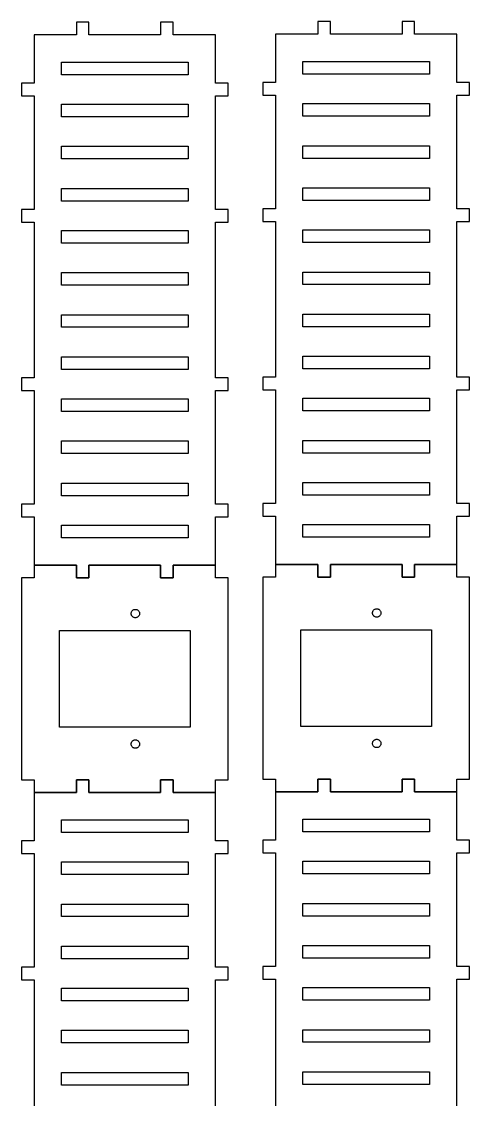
# Model space of a CAD drawing. Extents: x 0 to 571, y 0 to 504.
# Drawn here: x 285.7 to 392, y 248.4 to 504.4 of the extents above; entities that cross this region are included whole.
import ezdxf

# ---------------------------------------------------------------- set-up
doc = ezdxf.new("R2010")
doc.units = 0
doc.layers.add('Layer_1', color=7, linetype='CONTINUOUS')

msp = doc.modelspace()

# ---------------------------------------------------------------- linework, layer by layer
at = {"layer": 'Layer_1', "color": 7}
for p, q in [((301.705637, 504.282248), (298.705637, 504.282248)), ((298.705637, 504.282248), (298.705637, 501.282249)), ((301.705637, 501.282249), (301.705637, 504.282248)), ((321.705637, 504.282248), (318.705637, 504.282248)), ((318.705637, 504.282248), (318.705637, 501.282249)), ((321.705637, 501.282249), (321.705637, 504.282248)), ((358.987858, 504.42336), (355.987858, 504.42336)), ((355.987858, 504.42336), (355.987858, 501.42336)), ((358.987858, 501.42336), (358.987858, 504.42336)), ((378.987858, 504.42336), (375.987858, 504.42336)), ((375.987858, 504.42336), (375.987858, 501.42336)), ((378.987858, 501.42336), (378.987858, 504.42336)), ((298.705637, 501.282249), (288.705637, 501.282249)), ((288.705637, 501.282249), (288.705637, 489.782249)), ((318.705637, 501.282249), (301.705637, 501.282249)), ((331.705637, 501.282249), (321.705637, 501.282249)), ((331.705637, 489.782249), (331.705637, 501.282249)), ((355.987858, 501.42336), (345.987858, 501.42336)), ((345.987858, 501.42336), (345.987858, 489.92336)), ((375.987858, 501.42336), (358.987858, 501.42336)), ((388.987858, 501.42336), (378.987858, 501.42336)), ((388.987858, 489.92336), (388.987858, 501.42336)), ((295.205637, 491.782248), (295.205637, 494.782251)), ((295.205637, 494.782251), (325.205637, 494.782251)), ((325.205637, 494.782251), (325.205637, 491.782248)), ((352.487858, 491.923359), (352.487858, 494.923362)), ((352.487858, 494.923362), (382.487858, 494.923362)), ((382.487858, 494.923362), (382.487858, 491.923359)), ((325.205637, 491.782248), (295.205637, 491.782248)), ((382.487858, 491.923359), (352.487858, 491.923359)), ((288.705637, 489.782249), (285.705637, 489.782249)), ((285.705637, 489.782249), (285.705637, 486.78225)), ((334.705637, 489.782249), (331.705637, 489.782249)), ((334.705637, 486.78225), (334.705637, 489.782249)), ((345.987858, 489.92336), (342.987858, 489.92336)), ((342.987858, 489.92336), (342.987858, 486.923361)), ((391.987858, 489.92336), (388.987858, 489.92336)), ((391.987858, 486.923361), (391.987858, 489.92336)), ((285.705637, 486.78225), (288.705637, 486.78225)), ((288.705637, 486.78225), (288.705637, 459.78225)), ((331.705637, 459.78225), (331.705637, 486.78225)), ((331.705637, 486.78225), (334.705637, 486.78225)), ((342.987858, 486.923361), (345.987858, 486.923361)), ((345.987858, 486.923361), (345.987858, 459.923361)), ((388.987858, 459.923361), (388.987858, 486.923361)), ((388.987858, 486.923361), (391.987858, 486.923361)), ((295.205637, 481.782248), (295.205637, 484.782248)), ((295.205637, 484.782248), (325.205637, 484.782248)), ((325.205637, 484.782248), (325.205637, 481.782248)), ((352.487858, 481.923359), (352.487858, 484.923359)), ((352.487858, 484.923359), (382.487858, 484.923359)), ((382.487858, 484.923359), (382.487858, 481.923359)), ((325.205637, 481.782248), (295.205637, 481.782248)), ((382.487858, 481.923359), (352.487858, 481.923359)), ((295.205637, 471.782249), (295.205637, 474.782248)), ((295.205637, 474.782248), (325.205637, 474.782248)), ((325.205637, 474.782248), (325.205637, 471.782249)), ((352.487858, 471.92336), (352.487858, 474.923359)), ((352.487858, 474.923359), (382.487858, 474.923359)), ((382.487858, 474.923359), (382.487858, 471.92336)), ((325.205637, 471.782249), (295.205637, 471.782249)), ((382.487858, 471.92336), (352.487858, 471.92336)), ((295.205637, 461.782249), (295.205637, 464.782248)), ((295.205637, 464.782248), (325.205637, 464.782248)), ((325.205637, 464.782248), (325.205637, 461.782249)), ((352.487858, 461.92336), (352.487858, 464.92336)), ((352.487858, 464.92336), (382.487858, 464.92336)), ((382.487858, 464.92336), (382.487858, 461.92336)), ((325.205637, 461.782249), (295.205637, 461.782249)), ((382.487858, 461.92336), (352.487858, 461.92336)), ((288.705637, 459.78225), (285.705637, 459.78225)), ((285.705637, 459.78225), (285.705637, 456.78225)), ((334.705637, 459.78225), (331.705637, 459.78225)), ((334.705637, 456.78225), (334.705637, 459.78225)), ((345.987858, 459.923361), (342.987858, 459.923361)), ((342.987858, 459.923361), (342.987858, 456.923361)), ((391.987858, 459.923361), (388.987858, 459.923361)), ((391.987858, 456.923361), (391.987858, 459.923361)), ((285.705637, 456.78225), (288.705637, 456.78225)), ((288.705637, 456.78225), (288.705637, 419.782245)), ((331.705637, 419.782245), (331.705637, 456.78225)), ((331.705637, 456.78225), (334.705637, 456.78225)), ((342.987858, 456.923361), (345.987858, 456.923361)), ((345.987858, 456.923361), (345.987858, 419.923356)), ((388.987858, 419.923356), (388.987858, 456.923361)), ((388.987858, 456.923361), (391.987858, 456.923361)), ((295.205637, 451.782238), (295.205637, 454.782249)), ((295.205637, 454.782249), (325.205637, 454.782249)), ((325.205637, 454.782249), (325.205637, 451.782238)), ((352.487858, 451.923349), (352.487858, 454.92336)), ((352.487858, 454.92336), (382.487858, 454.92336)), ((382.487858, 454.92336), (382.487858, 451.923349)), ((325.205637, 451.782238), (295.205637, 451.782238)), ((382.487858, 451.923349), (352.487858, 451.923349)), ((295.205637, 441.782258), (295.205637, 444.782252)), ((295.205637, 444.782252), (325.205637, 444.782252)), ((325.205637, 444.782252), (325.205637, 441.782258)), ((352.487858, 441.923369), (352.487858, 444.923363)), ((352.487858, 444.923363), (382.487858, 444.923363)), ((382.487858, 444.923363), (382.487858, 441.923369)), ((325.205637, 441.782258), (295.205637, 441.782258)), ((382.487858, 441.923369), (352.487858, 441.923369)), ((295.205637, 431.78225), (295.205637, 434.782244)), ((295.205637, 434.782244), (325.205637, 434.782244)), ((325.205637, 434.782244), (325.205637, 431.78225)), ((352.487858, 431.923361), (352.487858, 434.923355)), ((352.487858, 434.923355), (382.487858, 434.923355)), ((382.487858, 434.923355), (382.487858, 431.923361)), ((325.205637, 431.78225), (295.205637, 431.78225)), ((382.487858, 431.923361), (352.487858, 431.923361)), ((295.205637, 421.782241), (295.205637, 424.782235)), ((295.205637, 424.782235), (325.205637, 424.782235)), ((325.205637, 424.782235), (325.205637, 421.782241)), ((352.487858, 421.923352), (352.487858, 424.923346)), ((352.487858, 424.923346), (382.487858, 424.923346)), ((382.487858, 424.923346), (382.487858, 421.923352)), ((325.205637, 421.782241), (295.205637, 421.782241)), ((382.487858, 421.923352), (352.487858, 421.923352)), ((288.705637, 419.782245), (285.705637, 419.782245)), ((285.705637, 419.782245), (285.705637, 416.782251)), ((334.705637, 419.782245), (331.705637, 419.782245)), ((334.705637, 416.782251), (334.705637, 419.782245)), ((345.987858, 419.923356), (342.987858, 419.923356)), ((342.987858, 419.923356), (342.987858, 416.923362)), ((391.987858, 419.923356), (388.987858, 419.923356)), ((391.987858, 416.923362), (391.987858, 419.923356)), ((285.705637, 416.782251), (288.705637, 416.782251)), ((288.705637, 416.782251), (288.705637, 389.782249)), ((331.705637, 389.782249), (331.705637, 416.782251)), ((331.705637, 416.782251), (334.705637, 416.782251)), ((342.987858, 416.923362), (345.987858, 416.923362)), ((345.987858, 416.923362), (345.987858, 389.92336)), ((352.487858, 411.923372), (352.487858, 414.923366)), ((352.487858, 414.923366), (382.487858, 414.923366)), ((382.487858, 414.923366), (382.487858, 411.923372)), ((388.987858, 389.92336), (388.987858, 416.923362)), ((388.987858, 416.923362), (391.987858, 416.923362)), ((295.205637, 411.782261), (295.205637, 414.782255)), ((295.205637, 414.782255), (325.205637, 414.782255)), ((325.205637, 414.782255), (325.205637, 411.782261)), ((325.205637, 411.782261), (295.205637, 411.782261)), ((382.487858, 411.923372), (352.487858, 411.923372)), ((295.205637, 401.782253), (295.205637, 404.782247)), ((295.205637, 404.782247), (325.205637, 404.782247)), ((325.205637, 404.782247), (325.205637, 401.782253)), ((352.487858, 401.923364), (352.487858, 404.923358)), ((352.487858, 404.923358), (382.487858, 404.923358)), ((382.487858, 404.923358), (382.487858, 401.923364)), ((325.205637, 401.782253), (295.205637, 401.782253)), ((382.487858, 401.923364), (352.487858, 401.923364)), ((295.205637, 391.782245), (295.205637, 394.782239)), ((295.205637, 394.782239), (325.205637, 394.782239)), ((325.205637, 394.782239), (325.205637, 391.782245)), ((352.487858, 391.923356), (352.487858, 394.92335)), ((352.487858, 394.92335), (382.487858, 394.92335)), ((382.487858, 394.92335), (382.487858, 391.923356)), ((382.487858, 391.923356), (352.487858, 391.923356)), ((288.705637, 389.782249), (285.705637, 389.782249)), ((285.705637, 389.782249), (285.705637, 386.782255)), ((325.205637, 391.782245), (295.205637, 391.782245)), ((334.705637, 389.782249), (331.705637, 389.782249)), ((334.705637, 386.782255), (334.705637, 389.782249)), ((345.987858, 389.92336), (342.987858, 389.92336)), ((342.987858, 389.92336), (342.987858, 386.923366)), ((391.987858, 389.92336), (388.987858, 389.92336)), ((391.987858, 386.923366), (391.987858, 389.92336)), ((285.705637, 386.782255), (288.705637, 386.782255)), ((288.705637, 386.782255), (288.705637, 375.282236)), ((331.705637, 375.282236), (331.705637, 386.782255)), ((331.705637, 386.782255), (334.705637, 386.782255)), ((342.987858, 386.923366), (345.987858, 386.923366)), ((345.987858, 386.923366), (345.987858, 375.423347)), ((388.987858, 375.423347), (388.987858, 386.923366)), ((388.987858, 386.923366), (391.987858, 386.923366)), ((295.205637, 381.782237), (295.205637, 384.782259)), ((295.205637, 384.782259), (325.205637, 384.782259)), ((325.205637, 384.782259), (325.205637, 381.782237)), ((352.487858, 381.923348), (352.487858, 384.92337)), ((352.487858, 384.92337), (382.487858, 384.92337)), ((382.487858, 384.92337), (382.487858, 381.923348)), ((325.205637, 381.782237), (295.205637, 381.782237)), ((382.487858, 381.923348), (352.487858, 381.923348)), ((298.705637, 375.282247), (288.705629, 375.282247)), ((288.705629, 375.282247), (288.705629, 372.282247)), ((288.705637, 375.282236), (298.705637, 375.282236)), ((298.705637, 372.282247), (298.705637, 375.282247)), ((298.705637, 375.282236), (298.705637, 372.282242)), ((318.705625, 375.282247), (301.705631, 375.282247)), ((301.705631, 375.282247), (301.705631, 372.282247)), ((301.705637, 372.282242), (301.705637, 375.282236)), ((301.705637, 375.282236), (318.705637, 375.282236)), ((318.705625, 372.282247), (318.705625, 375.282247)), ((318.705637, 375.282236), (318.705637, 372.282242)), ((331.705627, 375.282247), (321.705619, 375.282247)), ((321.705619, 375.282247), (321.705619, 372.282247)), ((321.705637, 372.282242), (321.705637, 375.282236)), ((321.705637, 375.282236), (331.705637, 375.282236)), ((331.705627, 372.282247), (331.705627, 375.282247)), ((355.987858, 375.423358), (345.98785, 375.423358)), ((345.98785, 375.423358), (345.98785, 372.423358)), ((345.987858, 375.423347), (355.987858, 375.423347)), ((355.987858, 372.423358), (355.987858, 375.423358)), ((355.987858, 375.423347), (355.987858, 372.423353)), ((375.987846, 375.423358), (358.987852, 375.423358)), ((358.987852, 375.423358), (358.987852, 372.423358)), ((358.987858, 372.423353), (358.987858, 375.423347)), ((358.987858, 375.423347), (375.987858, 375.423347)), ((375.987846, 372.423358), (375.987846, 375.423358)), ((375.987858, 375.423347), (375.987858, 372.423353)), ((388.987848, 375.423358), (378.98784, 375.423358)), ((378.98784, 375.423358), (378.98784, 372.423358)), ((378.987858, 372.423353), (378.987858, 375.423347)), ((378.987858, 375.423347), (388.987858, 375.423347)), ((388.987848, 372.423358), (388.987848, 375.423358)), ((288.705629, 372.282247), (285.705635, 372.282247)), ((285.705635, 372.282247), (285.705635, 324.282247)), ((301.705631, 372.282247), (298.705637, 372.282247)), ((298.705637, 372.282242), (301.705637, 372.282242)), ((321.705619, 372.282247), (318.705625, 372.282247)), ((318.705637, 372.282242), (321.705637, 372.282242)), ((334.705627, 372.282247), (331.705627, 372.282247)), ((334.705627, 324.282247), (334.705627, 372.282247)), ((345.98785, 372.423358), (342.987856, 372.423358)), ((342.987856, 372.423358), (342.987856, 324.423358)), ((358.987852, 372.423358), (355.987858, 372.423358)), ((355.987858, 372.423353), (358.987858, 372.423353)), ((378.98784, 372.423358), (375.987846, 372.423358)), ((375.987858, 372.423353), (378.987858, 372.423353)), ((391.987848, 372.423358), (388.987848, 372.423358)), ((391.987848, 324.423358), (391.987848, 372.423358)), ((311.723334, 363.594847), (311.70753, 363.719447)), ((311.707586, 363.845047), (311.723391, 363.969647)), ((311.707586, 363.719447), (311.707586, 363.845047)), ((311.723334, 363.969647), (311.754548, 364.091247)), ((311.754548, 364.091247), (311.800804, 364.208047)), ((311.800804, 364.208047), (311.861285, 364.318047)), ((311.861285, 364.318047), (311.935114, 364.419647)), ((311.935114, 364.419647), (312.021079, 364.511247)), ((312.021079, 364.511247), (312.117825, 364.591247)), ((312.117825, 364.591247), (312.223856, 364.658547)), ((312.223856, 364.658547), (312.337506, 364.712047)), ((312.337506, 364.712047), (312.456915, 364.750847)), ((312.456915, 364.750847), (312.580274, 364.774348)), ((312.580274, 364.774347), (312.705637, 364.782247)), ((312.705637, 364.782247), (312.830944, 364.774348)), ((312.830944, 364.774347), (312.954303, 364.750847)), ((312.954303, 364.750847), (313.07374, 364.712047)), ((313.07374, 364.712047), (313.18739, 364.658547)), ((313.18739, 364.658547), (313.293393, 364.591247)), ((313.293393, 364.591247), (313.390167, 364.511247)), ((313.390167, 364.511247), (313.476132, 364.419647)), ((313.476132, 364.419647), (313.549933, 364.318047)), ((313.549933, 364.318047), (313.610442, 364.208047)), ((313.610442, 364.208047), (313.65667, 364.091247)), ((313.65667, 364.091247), (313.687912, 363.969647)), ((313.70366, 363.719447), (313.687855, 363.594847)), ((313.687912, 363.969647), (313.703716, 363.845047)), ((313.70366, 363.845047), (313.70366, 363.719447)), ((369.005556, 363.735958), (368.989751, 363.860558)), ((368.989808, 363.986158), (369.005612, 364.110758)), ((368.989808, 363.860558), (368.989808, 363.986158)), ((369.005556, 364.110758), (369.036769, 364.232358)), ((369.036769, 363.614358), (369.005556, 363.735958)), ((369.036769, 364.232358), (369.083026, 364.349158)), ((369.083026, 364.349158), (369.143506, 364.459158)), ((369.143506, 364.459158), (369.217335, 364.560758)), ((369.217335, 364.560758), (369.3033, 364.652358)), ((369.3033, 364.652358), (369.400046, 364.732358)), ((369.400046, 364.732358), (369.506077, 364.799658)), ((369.506077, 364.799658), (369.619728, 364.853158)), ((369.619728, 364.853158), (369.739136, 364.891958)), ((369.739136, 364.891958), (369.862495, 364.915459)), ((369.862495, 364.915458), (369.987858, 364.923358)), ((369.987858, 364.923358), (370.113165, 364.915459)), ((370.113165, 364.915458), (370.236524, 364.891958)), ((370.236524, 364.891958), (370.355961, 364.853158)), ((370.355961, 364.853158), (370.469612, 364.799658)), ((370.469612, 364.799658), (370.575614, 364.732358)), ((370.575614, 364.732358), (370.672388, 364.652358)), ((370.672388, 364.652358), (370.758353, 364.560758)), ((370.758353, 364.560758), (370.832154, 364.459158)), ((370.832154, 364.459158), (370.892663, 364.349158)), ((370.892663, 364.349158), (370.938891, 364.232358)), ((370.938891, 364.232358), (370.970133, 364.110758)), ((370.970133, 363.735958), (370.938891, 363.614358)), ((370.985881, 363.860558), (370.970076, 363.735958)), ((370.970133, 364.110758), (370.985937, 363.986158)), ((370.985881, 363.986158), (370.985881, 363.860558)), ((311.754548, 363.473247), (311.723334, 363.594847)), ((311.800804, 363.356447), (311.754548, 363.473247)), ((311.861285, 363.246447), (311.800804, 363.356447)), ((311.935114, 363.144847), (311.861285, 363.246447)), ((312.021079, 363.053247), (311.935114, 363.144847)), ((312.117825, 362.973247), (312.021079, 363.053247)), ((312.223856, 362.905947), (312.117825, 362.973247)), ((312.337506, 362.852447), (312.223856, 362.905947)), ((312.456915, 362.813647), (312.337506, 362.852447)), ((312.580274, 362.790147), (312.456915, 362.813648)), ((312.705637, 362.782247), (312.580274, 362.790147)), ((312.830944, 362.790147), (312.705637, 362.782248)), ((312.954303, 362.813647), (312.830944, 362.790147)), ((313.07374, 362.852447), (312.954303, 362.813647)), ((313.18739, 362.905947), (313.07374, 362.852447)), ((313.293393, 362.973247), (313.18739, 362.905947)), ((313.390167, 363.053247), (313.293393, 362.973247)), ((313.476132, 363.144847), (313.390167, 363.053247)), ((313.549933, 363.246447), (313.476132, 363.144847)), ((313.610442, 363.356447), (313.549933, 363.246447)), ((313.65667, 363.473247), (313.610442, 363.356447)), ((313.687912, 363.594847), (313.65667, 363.473247)), ((369.083026, 363.497558), (369.036769, 363.614358)), ((369.143506, 363.387558), (369.083026, 363.497558)), ((369.217335, 363.285958), (369.143506, 363.387558)), ((369.3033, 363.194358), (369.217335, 363.285958)), ((369.400046, 363.114358), (369.3033, 363.194358)), ((369.506077, 363.047058), (369.400046, 363.114358)), ((369.619728, 362.993558), (369.506077, 363.047058)), ((369.739136, 362.954758), (369.619728, 362.993558)), ((369.862495, 362.931258), (369.739136, 362.954759)), ((369.987858, 362.923358), (369.862495, 362.931258)), ((370.113165, 362.931258), (369.987858, 362.923359)), ((370.236524, 362.954758), (370.113165, 362.931258)), ((370.355961, 362.993558), (370.236524, 362.954758)), ((370.469612, 363.047058), (370.355961, 362.993558)), ((370.575614, 363.114358), (370.469612, 363.047058)), ((370.672388, 363.194358), (370.575614, 363.114358)), ((370.758353, 363.285958), (370.672388, 363.194358)), ((370.832154, 363.387558), (370.758353, 363.285958)), ((370.892663, 363.497558), (370.832154, 363.387558)), ((370.938891, 363.614358), (370.892663, 363.497558)), ((294.705617, 359.782247), (325.705625, 359.782247)), ((294.705617, 336.782247), (294.705617, 359.782247)), ((325.705625, 359.782247), (325.705625, 336.782247)), ((351.987838, 359.923358), (382.987846, 359.923358)), ((351.987838, 336.923358), (351.987838, 359.923358)), ((382.987846, 359.923358), (382.987846, 336.923358)), ((325.705625, 336.782247), (294.705617, 336.782247)), ((382.987846, 336.923358), (351.987838, 336.923358)), ((311.707586, 332.845047), (311.723391, 332.969647)), ((311.723334, 332.969647), (311.754548, 333.091247)), ((311.754548, 333.091247), (311.800804, 333.208047)), ((311.800804, 333.208047), (311.861285, 333.318047)), ((311.861285, 333.318047), (311.935114, 333.419647)), ((311.935114, 333.419647), (312.021079, 333.511247)), ((312.021079, 333.511247), (312.117825, 333.591247)), ((312.117825, 333.591247), (312.223856, 333.658547)), ((312.223856, 333.658547), (312.337506, 333.712047)), ((312.337506, 333.712047), (312.456915, 333.750847)), ((312.456915, 333.750847), (312.580274, 333.774348)), ((312.580274, 333.774347), (312.705637, 333.782247)), ((312.705637, 333.782247), (312.830944, 333.774348)), ((312.830944, 333.774347), (312.954303, 333.750847)), ((312.954303, 333.750847), (313.07374, 333.712047)), ((313.07374, 333.712047), (313.18739, 333.658547)), ((313.18739, 333.658547), (313.293393, 333.591247)), ((313.293393, 333.591247), (313.390167, 333.511247)), ((313.390167, 333.511247), (313.476132, 333.419647)), ((313.476132, 333.419647), (313.549933, 333.318047)), ((313.549933, 333.318047), (313.610442, 333.208047)), ((313.610442, 333.208047), (313.65667, 333.091247)), ((313.65667, 333.091247), (313.687912, 332.969647)), ((313.687912, 332.969647), (313.703716, 332.845047)), ((368.989808, 332.986158), (369.005612, 333.110758)), ((368.989808, 332.860558), (368.989808, 332.986158)), ((369.005556, 333.110758), (369.036769, 333.232358)), ((369.036769, 333.232358), (369.083026, 333.349158)), ((369.083026, 333.349158), (369.143506, 333.459158)), ((369.143506, 333.459158), (369.217335, 333.560758)), ((369.217335, 333.560758), (369.3033, 333.652358)), ((369.3033, 333.652358), (369.400046, 333.732358)), ((369.400046, 333.732358), (369.506077, 333.799658)), ((369.506077, 333.799658), (369.619728, 333.853158)), ((369.619728, 333.853158), (369.739136, 333.891958)), ((369.739136, 333.891958), (369.862495, 333.915459)), ((369.862495, 333.915458), (369.987858, 333.923358)), ((369.987858, 333.923358), (370.113165, 333.915459)), ((370.113165, 333.915458), (370.236524, 333.891958)), ((370.236524, 333.891958), (370.355961, 333.853158)), ((370.355961, 333.853158), (370.469612, 333.799658)), ((370.469612, 333.799658), (370.575614, 333.732358)), ((370.575614, 333.732358), (370.672388, 333.652358)), ((370.672388, 333.652358), (370.758353, 333.560758)), ((370.758353, 333.560758), (370.832154, 333.459158)), ((370.832154, 333.459158), (370.892663, 333.349158)), ((370.892663, 333.349158), (370.938891, 333.232358)), ((370.938891, 333.232358), (370.970133, 333.110758)), ((370.970133, 333.110758), (370.985937, 332.986158)), ((370.985881, 332.986158), (370.985881, 332.860558)), ((311.723334, 332.594847), (311.70753, 332.719447)), ((311.707586, 332.719447), (311.707586, 332.845047)), ((311.754548, 332.473247), (311.723334, 332.594847)), ((311.800804, 332.356447), (311.754548, 332.473247)), ((311.861285, 332.246447), (311.800804, 332.356447)), ((311.935114, 332.144847), (311.861285, 332.246447)), ((312.021079, 332.053247), (311.935114, 332.144847)), ((312.117825, 331.973247), (312.021079, 332.053247)), ((312.223856, 331.905947), (312.117825, 331.973247)), ((312.337506, 331.852447), (312.223856, 331.905947)), ((312.456915, 331.813647), (312.337506, 331.852447)), ((312.580274, 331.790147), (312.456915, 331.813648)), ((312.705637, 331.782247), (312.580274, 331.790147)), ((312.830944, 331.790147), (312.705637, 331.782248)), ((312.954303, 331.813647), (312.830944, 331.790147)), ((313.07374, 331.852447), (312.954303, 331.813647)), ((313.18739, 331.905947), (313.07374, 331.852447)), ((313.293393, 331.973247), (313.18739, 331.905947)), ((313.390167, 332.053247), (313.293393, 331.973247)), ((313.476132, 332.144847), (313.390167, 332.053247)), ((313.549933, 332.246447), (313.476132, 332.144847)), ((313.610442, 332.356447), (313.549933, 332.246447)), ((313.65667, 332.473247), (313.610442, 332.356447)), ((313.687912, 332.594847), (313.65667, 332.473247)), ((313.70366, 332.719447), (313.687855, 332.594847)), ((313.70366, 332.845047), (313.70366, 332.719447)), ((369.005556, 332.735958), (368.989751, 332.860558)), ((369.036769, 332.614358), (369.005556, 332.735958)), ((369.083026, 332.497558), (369.036769, 332.614358)), ((369.143506, 332.387558), (369.083026, 332.497558)), ((369.217335, 332.285958), (369.143506, 332.387558)), ((369.3033, 332.194358), (369.217335, 332.285958)), ((369.400046, 332.114358), (369.3033, 332.194358)), ((369.506077, 332.047058), (369.400046, 332.114358)), ((369.619728, 331.993558), (369.506077, 332.047058)), ((369.739136, 331.954758), (369.619728, 331.993558)), ((369.862495, 331.931258), (369.739136, 331.954759)), ((369.987858, 331.923358), (369.862495, 331.931258)), ((370.113165, 331.931258), (369.987858, 331.923359)), ((370.236524, 331.954758), (370.113165, 331.931258)), ((370.355961, 331.993558), (370.236524, 331.954758)), ((370.469612, 332.047058), (370.355961, 331.993558)), ((370.575614, 332.114358), (370.469612, 332.047058)), ((370.672388, 332.194358), (370.575614, 332.114358)), ((370.758353, 332.285958), (370.672388, 332.194358)), ((370.832154, 332.387558), (370.758353, 332.285958)), ((370.892663, 332.497558), (370.832154, 332.387558)), ((370.938891, 332.614358), (370.892663, 332.497558)), ((370.970133, 332.735958), (370.938891, 332.614358)), ((370.985881, 332.860558), (370.970076, 332.735958)), ((285.705635, 324.282247), (288.705629, 324.282247)), ((288.705629, 324.282247), (288.705629, 321.282247)), ((301.705619, 324.282247), (298.705619, 324.282247)), ((298.705619, 324.282247), (298.705619, 321.282248)), ((298.705637, 321.282247), (298.705637, 324.282247)), ((298.705637, 324.282247), (301.705631, 324.282247)), ((301.705619, 321.282248), (301.705619, 324.282247)), ((301.705631, 324.282247), (301.705631, 321.282247)), ((321.705619, 324.282247), (318.705619, 324.282247)), ((318.705619, 324.282247), (318.705619, 321.282248)), ((318.705625, 321.282247), (318.705625, 324.282247)), ((318.705625, 324.282247), (321.705619, 324.282247)), ((321.705619, 324.282247), (321.705619, 321.282247)), ((321.705619, 321.282248), (321.705619, 324.282247)), ((331.705627, 324.282247), (334.705627, 324.282247)), ((331.705627, 321.282247), (331.705627, 324.282247)), ((342.987856, 324.423358), (345.98785, 324.423358)), ((345.98785, 324.423358), (345.98785, 321.423358)), ((358.98784, 324.423358), (355.987841, 324.423358)), ((355.987841, 324.423358), (355.987841, 321.423359)), ((355.987858, 321.423358), (355.987858, 324.423358)), ((355.987858, 324.423358), (358.987852, 324.423358)), ((358.98784, 321.423359), (358.98784, 324.423358)), ((358.987852, 324.423358), (358.987852, 321.423358)), ((378.98784, 324.423358), (375.98784, 324.423358)), ((375.98784, 324.423358), (375.98784, 321.423359)), ((375.987846, 321.423358), (375.987846, 324.423358)), ((375.987846, 324.423358), (378.98784, 324.423358)), ((378.98784, 324.423358), (378.98784, 321.423358)), ((378.98784, 321.423359), (378.98784, 324.423358)), ((388.987848, 324.423358), (391.987848, 324.423358)), ((388.987848, 321.423358), (388.987848, 324.423358)), ((298.705619, 321.282248), (288.705619, 321.282248)), ((288.705619, 321.282248), (288.705619, 309.782248)), ((288.705629, 321.282247), (298.705637, 321.282247)), ((318.705619, 321.282248), (301.705619, 321.282248)), ((301.705631, 321.282247), (318.705625, 321.282247)), ((331.705619, 321.282248), (321.705619, 321.282248)), ((321.705619, 321.282247), (331.705627, 321.282247)), ((331.705619, 309.782248), (331.705619, 321.282248)), ((355.987841, 321.423359), (345.98784, 321.423359)), ((345.98784, 321.423359), (345.98784, 309.923359)), ((345.98785, 321.423358), (355.987858, 321.423358)), ((375.98784, 321.423359), (358.98784, 321.423359)), ((358.987852, 321.423358), (375.987846, 321.423358)), ((388.98784, 321.423359), (378.98784, 321.423359)), ((378.98784, 321.423358), (388.987848, 321.423358)), ((388.98784, 309.923359), (388.98784, 321.423359)), ((295.205619, 311.782247), (295.205619, 314.782249)), ((295.205619, 314.782249), (325.205619, 314.782249)), ((325.205619, 314.782249), (325.205619, 311.782247)), ((352.48784, 311.923358), (352.48784, 314.92336)), ((352.48784, 314.92336), (382.48784, 314.92336)), ((382.48784, 314.92336), (382.48784, 311.923358)), ((325.205619, 311.782247), (295.205619, 311.782247)), ((345.98784, 309.923359), (342.98784, 309.923359)), ((342.98784, 309.923359), (342.98784, 306.923359)), ((382.48784, 311.923358), (352.48784, 311.923358)), ((391.98784, 309.923359), (388.98784, 309.923359)), ((391.98784, 306.923359), (391.98784, 309.923359)), ((288.705619, 309.782248), (285.705619, 309.782248)), ((285.705619, 309.782248), (285.705619, 306.782248)), ((334.705619, 309.782248), (331.705619, 309.782248)), ((334.705619, 306.782248), (334.705619, 309.782248)), ((285.705619, 306.782248), (288.705619, 306.782248)), ((288.705619, 306.782248), (288.705619, 279.782249)), ((295.205619, 301.782247), (295.205619, 304.782247)), ((295.205619, 304.782247), (325.205619, 304.782247)), ((325.205619, 304.782247), (325.205619, 301.782247)), ((331.705619, 279.782249), (331.705619, 306.782248)), ((331.705619, 306.782248), (334.705619, 306.782248)), ((342.98784, 306.923359), (345.98784, 306.923359)), ((345.98784, 306.923359), (345.98784, 279.92336)), ((352.48784, 301.923358), (352.48784, 304.923358)), ((352.48784, 304.923358), (382.48784, 304.923358)), ((382.48784, 304.923358), (382.48784, 301.923358)), ((388.98784, 279.92336), (388.98784, 306.923359)), ((388.98784, 306.923359), (391.98784, 306.923359)), ((325.205619, 301.782247), (295.205619, 301.782247)), ((382.48784, 301.923358), (352.48784, 301.923358)), ((295.205619, 291.782247), (295.205619, 294.782247)), ((295.205619, 294.782247), (325.205619, 294.782247)), ((325.205619, 294.782247), (325.205619, 291.782247)), ((352.48784, 291.923358), (352.48784, 294.923358)), ((352.48784, 294.923358), (382.48784, 294.923358)), ((382.48784, 294.923358), (382.48784, 291.923358)), ((382.48784, 291.923358), (352.48784, 291.923358)), ((325.205619, 291.782247), (295.205619, 291.782247)), ((295.205619, 281.782248), (295.205619, 284.782247)), ((295.205619, 284.782247), (325.205619, 284.782247)), ((325.205619, 284.782247), (325.205619, 281.782248)), ((352.48784, 281.923359), (352.48784, 284.923358)), ((352.48784, 284.923358), (382.48784, 284.923358)), ((382.48784, 284.923358), (382.48784, 281.923359)), ((325.205619, 281.782248), (295.205619, 281.782248)), ((382.48784, 281.923359), (352.48784, 281.923359)), ((288.705619, 279.782249), (285.705619, 279.782249)), ((285.705619, 279.782249), (285.705619, 276.782249)), ((334.705619, 279.782249), (331.705619, 279.782249)), ((334.705619, 276.782249), (334.705619, 279.782249)), ((345.98784, 279.92336), (342.98784, 279.92336)), ((342.98784, 279.92336), (342.98784, 276.92336)), ((391.98784, 279.92336), (388.98784, 279.92336)), ((391.98784, 276.92336), (391.98784, 279.92336)), ((285.705619, 276.782249), (288.705619, 276.782249)), ((288.705619, 276.782249), (288.705619, 239.782244)), ((331.705619, 239.782244), (331.705619, 276.782249)), ((331.705619, 276.782249), (334.705619, 276.782249)), ((342.98784, 276.92336), (345.98784, 276.92336)), ((345.98784, 276.92336), (345.98784, 239.923355)), ((388.98784, 239.923355), (388.98784, 276.92336)), ((388.98784, 276.92336), (391.98784, 276.92336)), ((295.205619, 271.782237), (295.205619, 274.782247)), ((295.205619, 274.782247), (325.205619, 274.782247)), ((325.205619, 274.782247), (325.205619, 271.782237)), ((352.48784, 271.923348), (352.48784, 274.923359)), ((352.48784, 274.923359), (382.48784, 274.923359)), ((382.48784, 274.923359), (382.48784, 271.923348)), ((325.205619, 271.782237), (295.205619, 271.782237)), ((382.48784, 271.923348), (352.48784, 271.923348)), ((295.205619, 261.782257), (295.205619, 264.782251)), ((295.205619, 264.782251), (325.205619, 264.782251)), ((325.205619, 264.782251), (325.205619, 261.782257)), ((352.48784, 261.923368), (352.48784, 264.923362)), ((352.48784, 264.923362), (382.48784, 264.923362)), ((382.48784, 264.923362), (382.48784, 261.923368)), ((325.205619, 261.782257), (295.205619, 261.782257)), ((382.48784, 261.923368), (352.48784, 261.923368)), ((295.205619, 251.782248), (295.205619, 254.782242)), ((295.205619, 254.782242), (325.205619, 254.782242)), ((325.205619, 254.782242), (325.205619, 251.782248)), ((352.48784, 251.923359), (352.48784, 254.923353)), ((352.48784, 254.923353), (382.48784, 254.923353)), ((382.48784, 254.923353), (382.48784, 251.923359)), ((325.205619, 251.782248), (295.205619, 251.782248)), ((382.48784, 251.923359), (352.48784, 251.923359))]:
    msp.add_line(p, q, dxfattribs=at)

doc.saveas('drawing.dxf')
